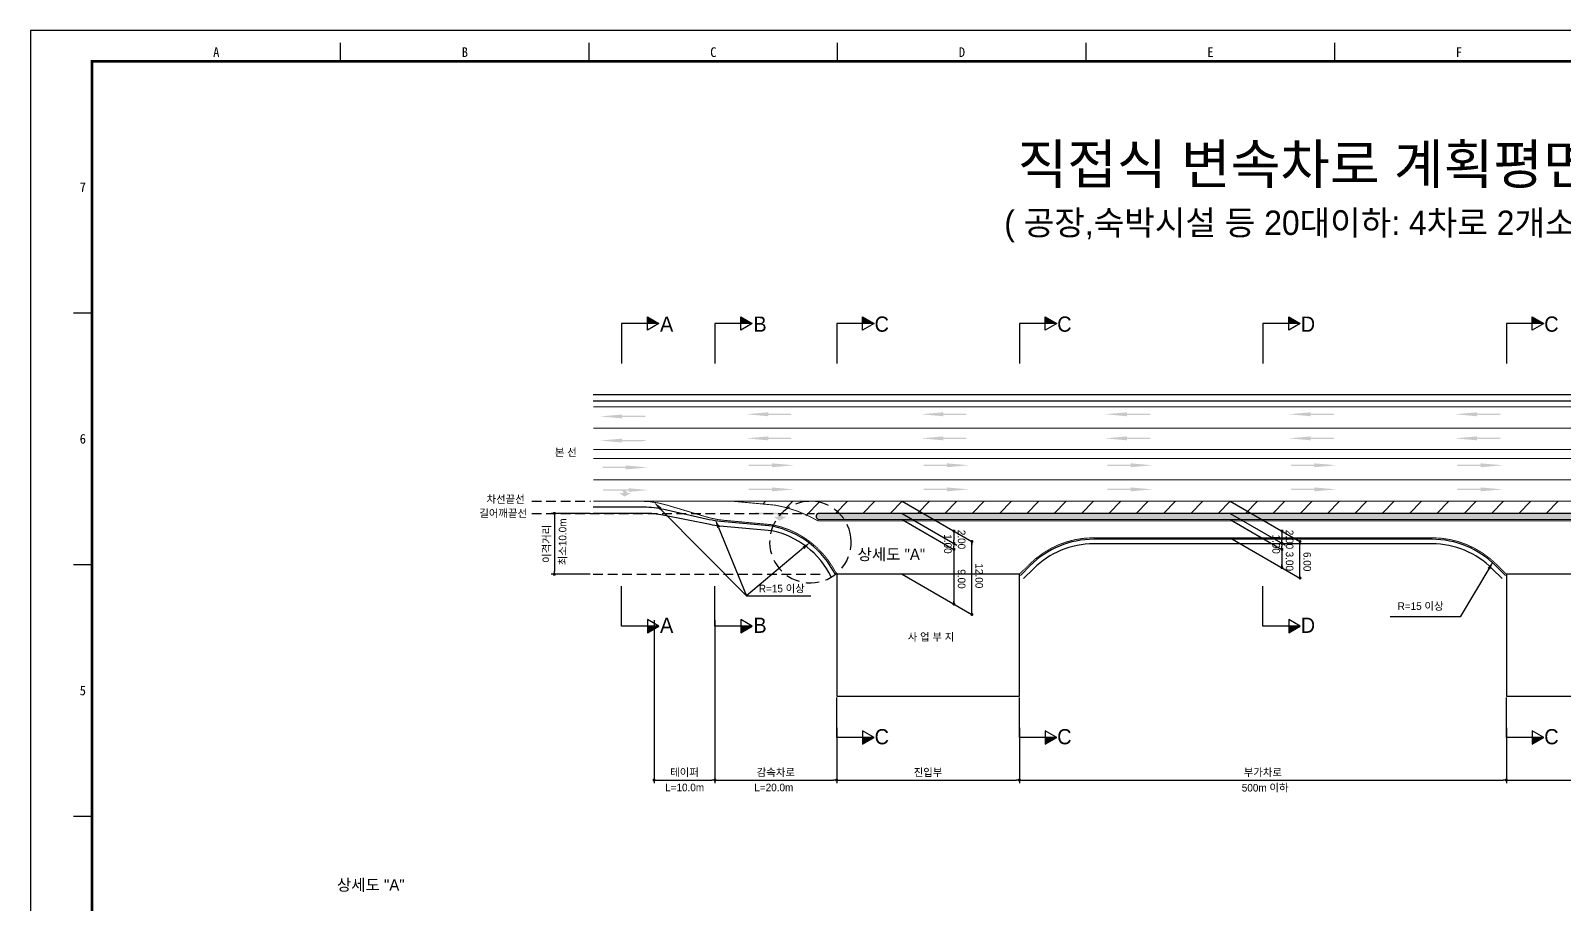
# Model space of a CAD drawing. Header units: millimetres. Extents: x 523 to 947, y 10 to 309.
# Drawn here: x 523.2 to 775, y 165.7 to 309 of the extents above; entities that cross this region are included whole.
import ezdxf
from ezdxf.enums import TextEntityAlignment as Align

# ---------------------------------------------------------------- set-up
doc = ezdxf.new("R2010")
doc.units = ezdxf.units.MM
doc.linetypes.add('HIDDEN', pattern=[9.525, 6.35, -3.175])
for name, color, linetype in [('CC-GSTR-0004', 4, 'Continuous'), ('CM-LANE-0030', 30, 'Continuous'), ('CZ-DIMT-0002', 7, 'Continuous'), ('CZ-LIN1-0007', 7, 'Continuous'), ('CZ-LIN2-0003', 3, 'Continuous'), ('CZ-LINE-0001', 7, 'Continuous'), ('CZ-TEXT-BOX0', 7, 'Continuous'), ('TITLE', 7, 'Continuous')]:
    doc.layers.add(name, color=color, linetype=linetype)
doc.styles.add('돋움', font='')
doc.styles.add('돋음체', font='')
doc.styles.get('돋움').set_extended_font_data('Dotum')
doc.styles.get('돋음체').set_extended_font_data('DotumChe')

# ---------------------------------------------------------------- blocks, each defined once
blk = doc.blocks.new('_Dot')
at = {"color": 0, "linetype": 'ByBlock', "lineweight": -2}
blk.add_line((-0.5, 0), (-1, 0), dxfattribs=at)
at = {"color": 0, "linetype": 'ByBlock', "const_width": 0.5}
blk.add_lwpolyline([(-0.25, 0, 1), (0.25, 0, 1)], format="xyb", close=True, dxfattribs=at)

msp = doc.modelspace()

# ---------------------------------------------------------------- hatches: boundary and pattern name
at = {"layer": 'CM-LANE-0030'}
h = msp.add_hatch(dxfattribs=at)
h.set_pattern_fill('ANSI31', color=256, style=0)
h.set_pattern_definition([(45, (-459.969, -342.3108), (-2.245064, 2.245064), [])])
h.paths.add_polyline_path([(638.5, 231.77), (645.55, 231.12, -0.09034), (651.66, 228.77), (652.59, 228.77, 0.001985), (652.46, 228.85, -0.744307), (652.74, 229.77), (799.45, 229.77, -0.776608), (799.69, 228.83, 0.001693), (799.58, 228.77), (800.66, 228.77, -0.090294), (806.95, 230.54), (830.69, 231.77)])
at = {"layer": 'CZ-LIN1-0007'}
for points in [[(620.38, 246.01), (620.38, 245.8), (624.21, 245.8), (624.21, 245.58), (620.38, 245.58), (620.38, 245.37), (616.73, 245.69)], [(644.38, 246.37), (644.38, 246.15), (648.2, 246.15), (648.2, 245.94), (644.38, 245.94), (644.38, 245.72), (640.73, 246.05)], [(673.12, 246.37), (673.12, 246.15), (676.95, 246.15), (676.95, 245.94), (673.12, 245.94), (673.12, 245.72), (669.47, 246.05)], [(703.31, 246.37), (703.31, 246.15), (707.13, 246.15), (707.13, 245.94), (703.31, 245.94), (703.31, 245.72), (699.66, 246.05)], [(733.49, 246.37), (733.49, 246.15), (737.31, 246.15), (737.31, 245.94), (733.49, 245.94), (733.49, 245.72), (729.84, 246.05)], [(760.8, 246.37), (760.8, 246.15), (764.62, 246.15), (764.62, 245.94), (760.8, 245.94), (760.8, 245.72), (757.15, 246.05)], [(620.38, 242.05), (620.38, 241.84), (624.21, 241.84), (624.21, 241.63), (620.38, 241.62), (620.38, 241.41), (616.73, 241.73)], [(644.38, 242.41), (644.38, 242.19), (648.2, 242.19), (648.2, 241.98), (644.38, 241.98), (644.38, 241.77), (640.73, 242.09)], [(673.12, 242.41), (673.12, 242.19), (676.95, 242.19), (676.95, 241.98), (673.12, 241.98), (673.12, 241.77), (669.47, 242.09)], [(703.31, 242.41), (703.31, 242.19), (707.13, 242.19), (707.13, 241.98), (703.31, 241.98), (703.31, 241.77), (699.66, 242.09)], [(733.49, 242.41), (733.49, 242.19), (737.31, 242.19), (737.31, 241.98), (733.49, 241.98), (733.49, 241.77), (729.84, 242.09)], [(760.8, 242.41), (760.8, 242.19), (764.62, 242.19), (764.62, 241.98), (760.8, 241.98), (760.8, 241.77), (757.15, 242.09)], [(620.99, 237.64), (620.99, 237.42), (617.17, 237.42), (617.17, 237.21), (620.99, 237.21), (620.99, 236.99), (624.64, 237.31)], [(644.99, 237.99), (644.99, 237.78), (641.16, 237.78), (641.16, 237.56), (644.99, 237.56), (644.99, 237.35), (648.64, 237.67)], [(673.73, 237.99), (673.73, 237.78), (669.91, 237.78), (669.91, 237.56), (673.73, 237.56), (673.73, 237.35), (677.38, 237.67)], [(703.91, 237.99), (703.91, 237.78), (700.09, 237.78), (700.09, 237.56), (703.91, 237.56), (703.91, 237.35), (707.56, 237.67)], [(734.1, 237.99), (734.1, 237.78), (730.27, 237.78), (730.27, 237.56), (734.1, 237.56), (734.1, 237.35), (737.75, 237.67)], [(761.41, 237.99), (761.41, 237.78), (757.58, 237.78), (757.58, 237.56), (761.41, 237.56), (761.41, 237.35), (765.06, 237.67)], [(620.35, 233.72, -0.267976), (621.26, 233.11), (621.81, 233.11), (620.78, 232.53), (619.95, 233.1), (620.56, 233.11, 0.504994), (620.28, 233.48), (617.23, 233.49), (617.24, 233.73)], [(621.48, 233.89), (621.48, 233.7), (618.05, 233.7), (618.05, 233.5), (621.48, 233.5), (621.48, 233.31), (624.75, 233.6)], [(644.99, 234.03), (644.99, 233.82), (641.16, 233.82), (641.16, 233.6), (644.99, 233.6), (644.99, 233.39), (648.64, 233.71)], [(673.73, 234.03), (673.73, 233.82), (669.91, 233.82), (669.91, 233.6), (673.73, 233.6), (673.73, 233.39), (677.38, 233.71)], [(703.91, 234.03), (703.91, 233.82), (700.09, 233.82), (700.09, 233.6), (703.91, 233.6), (703.91, 233.39), (707.56, 233.71)], [(734.1, 234.03), (734.1, 233.82), (730.27, 233.82), (730.27, 233.6), (734.1, 233.6), (734.1, 233.39), (737.75, 233.71)], [(761.41, 234.03), (761.41, 233.82), (757.58, 233.82), (757.58, 233.6), (761.41, 233.6), (761.41, 233.39), (765.06, 233.71)], [(645.75, 229.89, -0.267976), (646.78, 229.21), (647.4, 229.21), (646.23, 228.55), (645.29, 229.2), (645.98, 229.21, 0.504994), (645.67, 229.62), (642.21, 229.64), (642.21, 229.92)]]:
    msp.add_hatch(color=256, dxfattribs=at).paths.add_polyline_path(points)
at = {"layer": 'CZ-LIN2-0003'}
h = msp.add_hatch(dxfattribs=at)
h.set_pattern_fill('CROSS', color=256, scale=0.075, style=0)
h.set_pattern_definition([(0, (-459.96886, -342.31077), (0.47625, 0.47625), [0.238125, -0.714375]), (90, (-459.8498, -342.42983), (-0.47625, 0.47625), [0.238125, -0.714375])])
h.paths.add_polyline_path([(799.45, 229.77), (652.74, 229.77, 0.744307), (652.46, 228.85, -0.001985), (652.59, 228.77), (799.58, 228.77, -0.001693), (799.69, 228.83, 0.776608)])
at = {"layer": 'CZ-LINE-0001'}
for points in [[(624.54, 262.03), (624.54, 260.94), (626.44, 260.94)], [(639.87, 262.03), (639.87, 260.94), (641.77, 260.94)], [(659.87, 262.03), (659.87, 260.94), (661.77, 260.94)], [(689.87, 262.03), (689.87, 260.94), (691.77, 260.94)], [(729.87, 262.03), (729.87, 260.94), (731.77, 260.94)], [(769.87, 262.03), (769.87, 260.94), (771.77, 260.94)], [(626.44, 211.27), (624.54, 211.27), (624.54, 210.17)], [(641.77, 211.27), (639.87, 211.27), (639.87, 210.17)], [(731.77, 211.27), (729.87, 211.27), (729.87, 210.17)], [(661.77, 192.97), (659.87, 192.97), (659.87, 191.87)], [(691.77, 192.97), (689.87, 192.97), (689.87, 191.87)], [(771.77, 192.97), (769.87, 192.97), (769.87, 191.87)]]:
    msp.add_hatch(color=256, dxfattribs=at).paths.add_polyline_path(points)

# ---------------------------------------------------------------- linework, layer by layer
at = {"color": 0, "linetype": 'ByBlock', "lineweight": -2}
for p, q in [((674.89, 226.61), (674.89, 226.36)), ((728.77, 226.61), (728.77, 226.36)), ((674.89, 225.11), (674.89, 225.36)), ((674.89, 224.61), (674.89, 224.36)), ((674.89, 224.11), (674.89, 224.36)), ((677.85, 224.9), (677.85, 224.65)), ((728.77, 225.11), (728.77, 225.36)), ((728.77, 224.61), (728.77, 224.36)), ((728.77, 224.11), (728.77, 224.36)), ((731.73, 224.9), (731.73, 224.65)), ((728.77, 221.11), (728.77, 221.36)), ((731.73, 219.4), (731.73, 219.65)), ((674.89, 215.12), (674.89, 215.37)), ((677.85, 213.41), (677.85, 213.66))]:
    msp.add_line(p, q, dxfattribs=at)
at = {"color": 0, "linetype": 'ByBlock', "const_width": 0.25}
for points in [[(674.89, 226.74, 1), (674.89, 226.99, 1)], [(728.77, 226.74, 1), (728.77, 226.99, 1)], [(674.89, 224.74, 1), (674.89, 224.99, 1)], [(674.89, 224.99, 1), (674.89, 224.74, 1)], [(674.89, 223.99, 1), (674.89, 223.74, 1)], [(677.85, 225.03, 1), (677.85, 225.28, 1)], [(728.77, 224.74, 1), (728.77, 224.99, 1)], [(728.77, 224.99, 1), (728.77, 224.74, 1)], [(728.77, 223.99, 1), (728.77, 223.74, 1)], [(731.73, 225.03, 1), (731.73, 225.28, 1)], [(728.77, 220.99, 1), (728.77, 220.74, 1)], [(731.73, 219.28, 1), (731.73, 219.03, 1)], [(674.89, 215, 1), (674.89, 214.75, 1)], [(677.85, 213.29, 1), (677.85, 213.04, 1)]]:
    msp.add_lwpolyline(points, format="xyb", close=True, dxfattribs=at)
at = {"layer": 'CC-GSTR-0004'}
for points in [[(615.63, 249.27), (865.63, 249.27)], [(615.63, 248.27), (865.63, 248.27)]]:
    msp.add_lwpolyline(points, dxfattribs=at)
for points in [[(655.41, 219.66, 0.233747), (645.06, 227.65), (636.6, 228.43, -0.032443), (634.68, 228.73), (627.26, 230.4, 0.05541), (623.96, 230.77), (615.63, 230.77)], [(654.73, 219.33, 0.233003), (644.95, 226.91), (636.43, 227.69), (636.43, 227.69, -0.026535), (634.85, 227.92), (634.85, 227.92), (627.09, 229.47), (627.09, 229.47, 0.049491), (624.14, 229.77), (615.63, 229.77)], [(765.46, 219.59), (763.85, 221.2, 0.198912), (753.42, 225.52), (697.85, 225.52, 0.198912), (687.42, 221.2), (685.81, 219.59)], [(764.92, 219.06), (763.32, 220.67, 0.198912), (753.42, 224.77), (697.85, 224.77, 0.198912), (687.95, 220.67), (686.34, 219.06)]]:
    msp.add_lwpolyline(points, format="xyb", dxfattribs=at)
at = {"layer": 'CM-LANE-0030', "const_width": 0.15}
for points in [[(615.63, 240.27), (865.63, 240.27)], [(615.63, 238.77), (865.63, 238.77)]]:
    msp.add_lwpolyline(points, dxfattribs=at)
msp.add_lwpolyline([(638.5, 231.77), (830.69, 231.77), (806.95, 230.54, 0.098562), (799.58, 228.52), (652.59, 228.52, 0.088964), (645.55, 231.12)], format="xyb", close=True, dxfattribs=at)
at = {"layer": 'CZ-LIN1-0007', "const_width": 0.15}
msp.add_lwpolyline([(615.63, 247.27), (865.63, 247.27)], dxfattribs=at)
at = {"layer": 'CZ-LIN1-0007', "linetype": 'HIDDEN', "const_width": 0.15}
for points in [[(615.63, 243.77), (865.63, 243.77)], [(615.63, 235.27), (865.63, 235.27)], [(638.5, 231.77), (623.43, 231.77)]]:
    msp.add_lwpolyline(points, dxfattribs=at)
at = {"layer": 'CZ-LIN1-0007', "const_width": 0.15}
for points in [[(655.63, 219.77, 0.233982), (645.09, 227.9), (637.13, 228.63), (637.13, 228.63, -0.049984), (634.19, 229.2), (634.19, 229.2), (627.74, 231.13, 0.072993), (623.43, 231.77), (615.63, 231.77)], [(765.63, 219.77), (764.03, 221.37, 0.198912), (753.42, 225.77), (697.85, 225.77, 0.198912), (687.24, 221.37), (685.63, 219.77)]]:
    msp.add_lwpolyline(points, format="xyb", dxfattribs=at)
at = {"layer": 'CZ-LIN2-0003'}
msp.add_lwpolyline([(652.74, 229.77, 0.744307), (652.46, 228.85, -0.001985), (652.59, 228.77), (799.58, 228.77, -0.001693), (799.69, 228.83, 0.776608), (799.45, 229.77)], format="xyb", close=True, dxfattribs=at)
for points in [[(685.63, 219.77), (655.63, 219.77), (655.63, 199.77), (685.63, 199.77)], [(795.63, 219.77), (765.63, 219.77), (765.63, 199.77), (795.63, 199.77)]]:
    msp.add_lwpolyline(points, close=True, dxfattribs=at)
at = {"layer": 'CZ-LINE-0001'}
for p, q in [((624.54, 259.84), (624.54, 262.03)), ((624.54, 262.03), (626.44, 260.94)), ((639.87, 259.84), (639.87, 262.03)), ((639.87, 262.03), (641.77, 260.94)), ((659.87, 259.84), (659.87, 262.03)), ((659.87, 262.03), (661.77, 260.94)), ((689.87, 259.84), (689.87, 262.03)), ((689.87, 262.03), (691.77, 260.94)), ((729.87, 259.84), (729.87, 262.03)), ((729.87, 262.03), (731.77, 260.94)), ((769.87, 259.84), (769.87, 262.03)), ((769.87, 262.03), (771.77, 260.94)), ((626.44, 260.94), (620.3, 260.94)), ((620.3, 260.94), (620.3, 254.39)), ((626.44, 260.94), (624.54, 259.84)), ((641.77, 260.94), (635.63, 260.94)), ((635.63, 260.94), (635.63, 254.39)), ((641.77, 260.94), (639.87, 259.84)), ((661.77, 260.94), (655.63, 260.94)), ((655.63, 260.94), (655.63, 254.39)), ((661.77, 260.94), (659.87, 259.84)), ((691.77, 260.94), (685.63, 260.94)), ((685.63, 260.94), (685.63, 254.39)), ((691.77, 260.94), (689.87, 259.84)), ((731.77, 260.94), (725.63, 260.94)), ((725.63, 260.94), (725.63, 254.39)), ((731.77, 260.94), (729.87, 259.84)), ((771.77, 260.94), (765.63, 260.94)), ((765.63, 260.94), (765.63, 254.39)), ((771.77, 260.94), (769.87, 259.84)), ((666.39, 231.77), (677.85, 225.15)), ((720.28, 231.77), (731.73, 225.15)), ((615.13, 229.77), (608.75, 229.77)), ((609.25, 229.27), (609.25, 220.27)), ((666.39, 229.77), (675.39, 224.57)), ((666.39, 229.77), (675.39, 224.57)), ((720.28, 229.77), (729.27, 224.57)), ((720.28, 229.77), (729.27, 224.57)), ((666.39, 228.77), (674.89, 223.86)), ((720.28, 228.77), (728.77, 223.86)), ((674.89, 226.36), (674.89, 225.36)), ((677.85, 213.16), (677.85, 225.15)), ((720.28, 225.77), (731.73, 219.15)), ((728.77, 226.36), (728.77, 225.36)), ((731.73, 219.15), (731.73, 225.15)), ((674.89, 223.86), (674.89, 214.87)), ((728.77, 223.86), (728.77, 220.86)), ((615.13, 219.77), (608.75, 219.77)), ((666.39, 219.78), (677.85, 213.16)), ((620.3, 211.27), (620.3, 217.81)), ((635.63, 211.27), (635.63, 217.81)), ((725.63, 211.27), (725.63, 217.81)), ((640.83, 216.23), (651.4, 216.23)), ((626.44, 211.27), (624.54, 212.36)), ((624.54, 212.36), (624.54, 210.17)), ((625.63, 212.26), (625.63, 185.48)), ((635.63, 212.26), (635.63, 185.48)), ((635.63, 212.26), (635.63, 185.48)), ((641.77, 211.27), (639.87, 212.36)), ((639.87, 212.36), (639.87, 210.17)), ((731.77, 211.27), (729.87, 212.36)), ((729.87, 212.36), (729.87, 210.17)), ((626.44, 211.27), (620.3, 211.27)), ((624.54, 210.17), (626.44, 211.27)), ((641.77, 211.27), (635.63, 211.27)), ((639.87, 210.17), (641.77, 211.27)), ((731.77, 211.27), (725.63, 211.27)), ((729.87, 210.17), (731.77, 211.27)), ((655.63, 192.97), (655.63, 199.51)), ((685.63, 192.97), (685.63, 199.51)), ((765.63, 192.97), (765.63, 199.51)), ((655.63, 194.54), (655.63, 185.48)), ((655.63, 194.54), (655.63, 185.48)), ((661.77, 192.97), (659.87, 194.07)), ((659.87, 194.07), (659.87, 191.87)), ((685.63, 194.54), (685.63, 185.48)), ((685.63, 194.54), (685.63, 185.48)), ((691.77, 192.97), (689.87, 194.07)), ((689.87, 194.07), (689.87, 191.87)), ((765.63, 194.54), (765.63, 185.48)), ((765.63, 194.54), (765.63, 185.48)), ((771.77, 192.97), (769.87, 194.07)), ((769.87, 194.07), (769.87, 191.87)), ((661.77, 192.97), (655.63, 192.97)), ((659.87, 191.87), (661.77, 192.97)), ((691.77, 192.97), (685.63, 192.97)), ((689.87, 191.87), (691.77, 192.97)), ((771.77, 192.97), (765.63, 192.97)), ((769.87, 191.87), (771.77, 192.97)), ((626.13, 185.98), (635.13, 185.98)), ((636.13, 185.98), (655.13, 185.98)), ((656.13, 185.98), (685.13, 185.98)), ((686.13, 185.98), (765.13, 185.98)), ((766.13, 185.98), (795.13, 185.98))]:
    msp.add_line(p, q, dxfattribs=at)
at = {"layer": 'CZ-LINE-0001', "linetype": 'HIDDEN', "ltscale": 0.25}
for p, q in [((605.53, 231.77), (615.19, 231.77)), ((605.53, 229.77), (652, 229.77)), ((615.63, 219.77), (653.62, 219.77))]:
    msp.add_line(p, q, dxfattribs=at)
at = {"layer": 'CZ-LINE-0001', "linetype": 'HIDDEN', "ltscale": 0.35}
msp.add_line((657.96, 225.85), (657.96, 225.85), dxfattribs=at)
at = {"layer": 'CZ-LINE-0001'}
for points in [[(626.66, 230.54), (640.83, 216.23)], [(636.22, 227.45), (640.83, 216.23)], [(650.17, 224.1), (640.83, 216.23)], [(762.75, 220.67), (758.04, 212.77), (746.56, 212.77)]]:
    msp.add_lwpolyline(points, dxfattribs=at)
at = {"layer": 'CZ-LINE-0001', "linetype": 'HIDDEN', "ltscale": 0.35}
msp.add_arc((651.31, 225.06), 6.7, 6.7667, 6.749, dxfattribs=at)
at = {"layer": 'CZ-LINE-0001'}
for points in [[(626.49, 230.37), (625.61, 231.61), (626.84, 230.72)], [(635.99, 227.36), (635.65, 228.84), (636.45, 227.55)], [(650.01, 224.29), (651.31, 225.06), (650.33, 223.91)], [(762.53, 220.79), (763.52, 221.95), (762.96, 220.54)]]:
    msp.add_solid(points, dxfattribs=at)
at = {"layer": 'TITLE', "color": 7, "linetype": 'Continuous'}
for p, q in [((574.13, 304), (574.13, 307.02)), ((614.96, 304), (614.96, 307.02)), ((655.78, 304), (655.78, 307.02)), ((696.61, 304), (696.61, 307.02)), ((737.43, 304), (737.43, 307.02)), ((533.31, 262.67), (530.29, 262.67)), ((533.31, 221.34), (530.29, 221.34)), ((533.31, 180.01), (530.29, 180.01))]:
    msp.add_line(p, q, dxfattribs=at)
at = {"layer": 'TITLE'}
msp.add_lwpolyline([(523.23, 9.66), (946.59, 9.66), (946.59, 309.04), (523.23, 309.04)], close=True, dxfattribs=at)
at = {"layer": 'TITLE', "linetype": 'Continuous', "const_width": 0.403}
msp.add_lwpolyline([(533.31, 14.7), (533.31, 304), (941.56, 304), (941.56, 14.7)], close=True, dxfattribs=at)

# ---------------------------------------------------------------- block references
at = {"layer": 'CZ-LINE-0001', "xscale": 0.5, "yscale": 0.5, "zscale": 0.5}
for p, rotation in [((609.25, 229.77), 90), ((609.25, 219.77), 270), ((625.63, 185.98), 180), ((635.63, 185.98), 180), ((655.63, 185.98), 180), ((685.63, 185.98), 180), ((765.63, 185.98), 180)]:
    msp.add_blockref('_Dot', p, dxfattribs=dict(at, rotation=rotation))
for p in [(635.63, 185.98), (655.63, 185.98), (685.63, 185.98), (765.63, 185.98)]:
    msp.add_blockref('_Dot', p, dxfattribs=at)

# ---------------------------------------------------------------- texts
at = {"layer": 'CZ-DIMT-0002', "style": '돋움'}
for s, height, p in [('A', 2.5, (627.7, 260.85)), ('B', 2.5, (643.03, 260.85)), ('C', 2.5, (663.03, 260.85)), ('C', 2.5, (693.03, 260.85)), ('D', 2.5, (733.03, 260.85)), ('C', 2.5, (773.03, 260.85)), ('본 선', 1.25, (611.13, 239.79)), ('차선끝선', 1.25, (601.25, 232.1)), ('길어깨끝선', 1.25, (600.85, 229.79)), ('상세도 "A"', 1.875, (664.6, 223.04)), ('R=15 이상', 1.25, (646.61, 217.43)), ('R=15 이상', 1.25, (751.54, 214.54)), ('A', 2.5, (627.7, 211.4)), ('B', 2.5, (643.03, 211.4)), ('D', 2.5, (733.03, 211.4)), ('사 업 부 지', 1.25, (671.12, 209.48)), ('C', 2.5, (663.03, 193.1)), ('C', 2.5, (693.03, 193.1)), ('C', 2.5, (773.03, 193.1)), ('L=10.0m', 1.25, (630.65, 184.76)), ('L=20.0m', 1.25, (645.3, 184.76)), ('500m 이하', 1.25, (726.01, 184.72))]:
    msp.add_text(s, height=height, dxfattribs=at).set_placement(p, align=Align.MIDDLE_CENTER)
msp.add_text('최소10.0m', height=1.25, rotation=90, dxfattribs=at).set_placement((611.23, 221.25))
at = {"layer": 'CZ-DIMT-0002', "char_height": 1.25, "attachment_point": 5, "rotation": 270, "style": '돋움'}
for s, insert in [('\\A1;2.00', (676.14, 225.48)), ('\\A1;2.00', (730.02, 225.48)), ('1.00', (673.88, 224.75)), ('1.00', (727.81, 224.72)), ('3.00', (730.02, 221.9)), ('6.00', (732.91, 221.84)), ('9.00', (676.14, 219)), ('12.00', (679.03, 219.51))]:
    msp.add_mtext(s, dxfattribs=dict(at, insert=insert))
at = {"layer": 'CZ-LINE-0001', "insert": (608.06, 224.77), "char_height": 1.25, "attachment_point": 5, "rotation": 90, "style": '돋움'}
msp.add_mtext('\\A1;이격거리', dxfattribs=at)
at = {"layer": 'CZ-LINE-0001', "char_height": 1.25, "attachment_point": 5, "style": '돋움'}
for s, insert in [('\\A1;테이퍼', (630.63, 187.18)), ('\\A1;감속차로', (645.63, 187.18)), ('\\A1;진입부', (670.63, 187.18)), ('\\A1;부가차로', (725.63, 187.18))]:
    msp.add_mtext(s, dxfattribs=dict(at, insert=insert))
at = {"layer": 'CZ-TEXT-BOX0', "style": '돋움'}
msp.add_text('상세도 "A"', height=1.875, dxfattribs=at).set_placement((579.09, 168.76), align=Align.MIDDLE_CENTER)
at = {"layer": 'TITLE', "color": 3, "linetype": 'Continuous', "style": '돋음체'}
for s, p in [('A', (553.72, 305.51)), ('B', (594.55, 305.51)), ('C', (635.37, 305.51)), ('D', (676.2, 305.51)), ('E', (717.02, 305.51)), ('F', (757.84, 305.51)), ('7', (531.8, 283.34)), ('6', (531.8, 242.01)), ('5', (531.8, 200.68))]:
    msp.add_text(s, height=1.59, dxfattribs=at).set_placement(p, align=Align.MIDDLE)
at = {"layer": 'TITLE', "style": '돋움'}
for s, height, p in [('직접식 변속차로 계획평면도', 6.5, (736.65, 287.12)), ('( 공장,숙박시설 등 20대이하: 4차로 2개소연결 )', 4, (736.69, 277.49))]:
    msp.add_text(s, height=height, dxfattribs=at).set_placement(p, align=Align.MIDDLE_CENTER)

doc.saveas('drawing.dxf')
